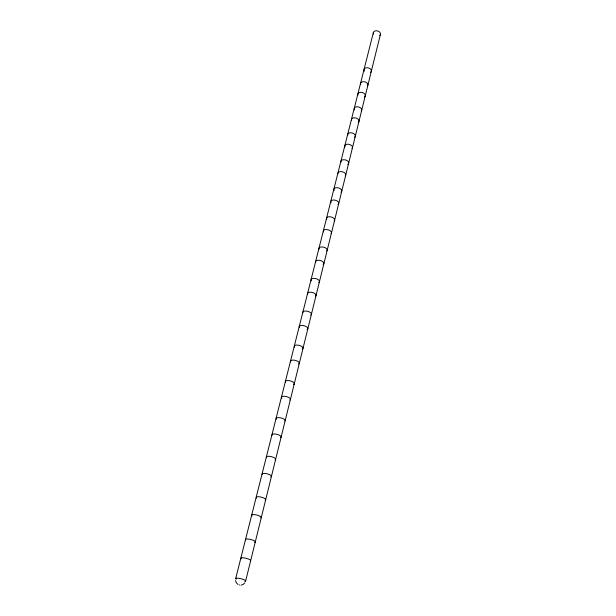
<?xml version="1.0" encoding="UTF-8"?>
<svg xmlns="http://www.w3.org/2000/svg" width="616" height="616" viewBox="0 0 616 616"><rect width="100%" height="100%" fill="white"/><g stroke="black" fill="none" stroke-linecap="round" stroke-linejoin="round"><path stroke-width="0.92" d="M245.645 581.034L380.426 34.373M235.697 578.547L373.327 32.64M244.821 582.867L243.189 584.438L240.995 585.177M252.067 515.923L251.759 515.569A4.959 1.355 14 0 1 251.829 514.938L251.99 514.837A4.959 1.355 14 0 1 254.1 514.614L255.517 514.791A4.959 1.355 14 0 1 257.773 515.33L258.258 515.484A4.959 1.355 14 0 1 260.684 516.662L261.207 517.186A4.959 1.355 14 0 1 261.122 517.817L260.961 517.917A4.959 1.355 14 0 1 260.861 517.964M245.63 539.885A5.02 1.255 14 0 1 245.692 539.3L245.846 539.208A5.02 1.255 14 0 1 247.971 539.038L249.403 539.231A5.02 1.255 14 0 1 251.69 539.778L252.183 539.939A5.02 1.255 14 0 1 254.654 541.079L255.193 541.587A5.02 1.255 14 0 1 255.116 542.172L254.955 542.265A5.02 1.255 14 0 1 254.739 542.334M239.616 584.969L239.154 584.915M237.899 584.422L236.267 582.713L235.558 580.565M260.907 516.839L260.684 516.662A5.02 1.371 14 0 0 260.268 516.377M364.379 71.156A3.75 2.572 14 0 1 365.573 67.983A3.75 2.572 14 0 1 370.393 68.977A3.75 2.572 14 0 1 370.524 72.426M373.573 34.173A3.65 2.626 14 0 1 374.898 31.039A3.65 2.626 14 0 1 379.502 31.978A3.65 2.626 14 0 1 379.756 35.435M357.927 95.126A3.819 2.533 14 0 1 362.431 92.562A3.819 2.533 14 0 1 364.341 97.051M360.66 84.654A3.788 2.549 14 0 1 364.603 81.797A3.788 2.549 14 0 1 367.421 86.055M351.42 120.12A3.889 2.487 14 0 1 356.279 118.103A3.889 2.487 14 0 1 358.189 122.391M354.5 109.933A3.858 2.502 14 0 1 358.15 106.853A3.858 2.502 14 0 1 361.245 111.103M344.96 146.978A3.958 2.433 14 0 1 349.002 144.321A3.958 2.433 14 0 1 352.021 148.471M347.724 135.312A3.927 2.456 14 0 1 352.352 133.018A3.927 2.456 14 0 1 354.5 137.329M337.884 173.627A4.035 2.379 14 0 1 342.681 171.849A4.035 2.379 14 0 1 345.276 175.814M340.956 162.193A4.004 2.402 14 0 1 345.129 159.852A4.004 2.402 14 0 1 348.379 163.771M347.978 164.156A4.004 2.402 14 0 1 347.724 164.31M331.115 202.872A4.112 2.318 14 0 1 334.65 200.085A4.112 2.318 14 0 1 338.461 203.996M338.276 204.189A4.112 2.318 14 0 1 337.93 204.443M334.203 190.598A4.073 2.341 14 0 1 337.622 187.749A4.073 2.341 14 0 1 341.572 191.599M341.31 191.899A4.073 2.341 14 0 1 340.964 192.154M323.477 231.924A4.189 2.248 14 0 1 327.704 229.706A4.189 2.248 14 0 1 331.1 233.572M326.757 219.296A4.158 2.272 14 0 1 330.892 216.901A4.158 2.272 14 0 1 334.157 220.89M315.708 262.393A4.274 2.171 14 0 1 320.582 260.56A4.274 2.171 14 0 1 323.092 264.526M319.05 249.134A4.235 2.202 14 0 1 323.469 247.131A4.235 2.202 14 0 1 326.819 250.935M307.692 294.225A4.358 2.087 14 0 1 312.173 292.408A4.358 2.087 14 0 1 315.685 296.08M311.388 280.788A4.32 2.118 14 0 1 315.631 278.548A4.32 2.118 14 0 1 318.765 282.505M299.345 327.358A4.451 1.987 14 0 1 303.65 325.633A4.451 1.987 14 0 1 307.661 329.098M307.5 329.26A4.451 1.987 14 0 1 307.038 329.537M302.841 312.643A4.404 2.033 14 0 1 308.139 311.434A4.404 2.033 14 0 1 310.718 315.099M290.652 361.877A4.543 1.887 14 0 1 295.688 360.476A4.543 1.887 14 0 1 298.514 364.087M294.571 347.131A4.497 1.933 14 0 1 298.637 345.245A4.497 1.933 14 0 1 302.756 348.764M302.456 348.979A4.497 1.933 14 0 1 302.21 349.103M281.835 398.19A4.635 1.771 14 0 1 286.086 396.504A4.635 1.771 14 0 1 289.866 400.007M285.516 382.259A4.597 1.825 14 0 1 289.766 380.765A4.597 1.825 14 0 1 294.163 384.014M294.094 384.091A4.597 1.825 14 0 1 293.47 384.484M272.002 435.25A4.736 1.648 14 0 1 277.269 434.411A4.736 1.648 14 0 1 280.588 437.622M276.299 419.25A4.697 1.702 14 0 1 280.634 417.848A4.697 1.702 14 0 1 284.908 421.113M262.108 474.512A4.843 1.509 14 0 1 267.56 473.904A4.843 1.509 14 0 1 270.763 476.953M266.405 457.472A4.797 1.571 14 0 1 271.702 456.749A4.797 1.571 14 0 1 275.098 459.859M256.556 498.105A4.905 1.425 14 0 1 261.122 497.104A4.905 1.425 14 0 1 265.15 500.161M241.156 558.789A5.074 1.186 14 0 1 245.638 558.181A5.074 1.186 14 0 1 250.412 560.914M236.228 579.248A5.128 1.101 14 0 1 237.684 578.17A5.128 1.101 14 0 1 244.09 579.779A5.128 1.101 14 0 1 244.821 581.396"/></g></svg>
